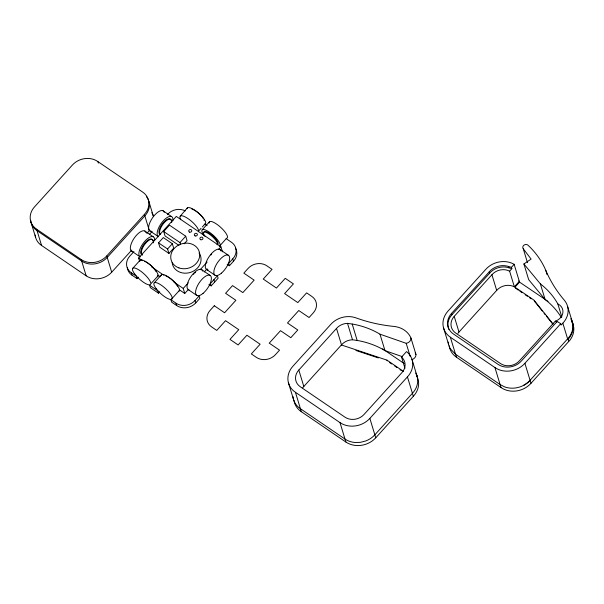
<?xml version="1.0" encoding="UTF-8"?>
<svg xmlns="http://www.w3.org/2000/svg" width="604" height="604" viewBox="0 0 604 604"><rect width="100%" height="100%" fill="white"/><g stroke="black" fill="none" stroke-linecap="round" stroke-linejoin="round"><path stroke-width="0.91" d="M527.481 262.672L523.245 248.735A3.028 2.612 -16.9 0 1 523.872 245.232A3.028 2.612 -16.9 0 1 527.836 245.073A94.987 81.925 -16.9 0 1 536.684 254.767L538.224 256.859A94.987 81.925 -16.9 0 1 545.774 270.343A151.551 130.721 -16.9 0 0 564.302 300.173A21.117 18.218 -16.9 0 1 562.845 323.185L567.836 339.607L569.572 337.538A21.132 18.233 -16.9 0 0 573.09 325.526L572.622 322.755L571.09 319.539M449.18 345.828A21.404 18.46 -16.9 0 0 456.443 357.213L501.018 387.557A21.261 18.339 -16.9 0 0 530.984 383.306L570.251 339.78A21.132 18.233 -16.9 0 0 573.77 327.768L572.622 322.755M180.317 216.043L187.406 207.859M36.617 229.21L81.223 259.569A18.324 15.802 -16.9 0 0 106.765 255.945L144.394 214.382A18.037 15.553 -16.9 0 0 142.385 191.891L97.893 161.608A18.037 15.553 -16.9 0 0 72.208 165.254L34.609 206.779A18.173 15.674 -16.9 0 0 36.617 229.21L41.555 245.466L86.161 275.824A18.324 15.802 -16.9 0 0 111.702 272.2L131.778 250.033M146.825 233.408L149.331 230.637L144.394 214.382M133.907 251.581L129.837 256.081A13.552 11.687 -16.9 0 0 131.332 272.804L132.057 275.197L137.093 278.625L138.354 277.236M149.263 234.624L152.163 231.415M139.622 261.404L138.595 258.044L176.292 216.413L220.928 246.794L222.461 251.838M178.973 245.428L165.058 235.96L163.714 231.528L169.475 225.156L185.715 236.202L187.059 240.641L184.175 243.827M132.872 268.206L140.166 260.15M158.535 242.846L163.314 237.568L172.359 243.729L173.703 248.161L168.931 253.438L159.886 247.278L158.535 242.846L167.58 248.999L168.931 253.438M167.58 248.999L172.359 243.729M180.483 244.348L179.947 242.574L185.715 236.202M151.461 283.14L158.376 275.507M199.207 230.403L201.094 228.32M202.348 226.93L204.862 224.159L207.089 225.669M154.262 282.793L161.555 274.737M202.249 229.746L209.543 221.691M158.459 293.159L157.727 290.773L149.573 285.224L150.298 287.61L158.459 293.159L159.713 291.77M170.932 299.758L175.975 303.185A13.696 11.816 -16.9 0 0 195.069 300.475L199.146 295.975L199.871 298.361L195.794 302.868A13.696 11.816 -16.9 0 1 176.7 305.579L171.664 302.151L170.932 299.758L179.735 290.041M219.312 246.334L226.228 238.693L231.264 242.121A13.409 11.567 -16.9 0 1 232.759 258.852L233.484 261.238L229.407 265.737L227.202 264.235M188.539 289.308L184.771 293.469L183.238 288.425L188.267 282.876M200.203 269.686L207.112 262.06M218.422 249.565L220.928 246.794M204.243 271.959L206.757 269.188M232.759 258.852L228.682 263.352L229.407 265.737M211.158 285.903L218.127 278.202L217.402 275.817L210.426 283.51L211.158 285.903L208.946 284.401M293.944 400.278A21.261 18.339 -16.9 0 0 301.321 411.701L345.903 442.037A21.404 18.46 -16.9 0 0 375.748 437.802L413.332 396.292L407.436 376.881A21.117 18.218 -16.9 0 0 407.126 352.079L406.5 351.603L401.547 357.07A13.409 11.567 -16.9 0 1 401.743 372.819L364.053 414.45A13.696 11.816 -16.9 0 1 344.959 417.16L300.316 386.779A13.552 11.687 -16.9 0 1 298.821 370.048L336.511 328.417A13.409 11.567 -16.9 0 1 347.519 323.351L353.348 324.227A82.499 71.151 -16.9 0 1 379.992 334.193L406.205 343.321L410.146 356.284M302.732 387.798A13.552 11.687 -16.9 0 1 303.812 386.477L341.502 344.846A13.409 11.567 -16.9 0 1 352.51 339.773L358.338 340.656A82.499 71.151 -16.9 0 1 384.982 350.622L402.46 356.7M562.845 323.185L561.108 325.095L560.701 323.752L557.228 321.388L521.395 360.966A16.633 14.345 -16.9 0 1 497.953 364.288L453.332 333.921A16.784 14.473 -16.9 0 1 451.498 313.431L490.644 270.328A16.497 14.232 -16.9 0 1 506.99 266.024L511.445 267.33L511.852 268.674L509.61 271.151A13.409 11.567 -16.9 0 0 491.92 274.729L454.223 316.353A13.696 11.816 -16.9 0 0 455.726 333.083L500.369 363.465A13.552 11.687 -16.9 0 0 519.463 360.754L555.31 321.154A10.759 9.279 -16.9 0 0 562.875 312.827A10.759 9.279 -16.9 0 0 557.854 303.948A82.499 71.151 -16.9 0 0 540.361 283.88L523.91 263.963L531.105 259.086L523.245 248.735M448.878 329.384A16.784 14.473 -16.9 0 1 451.905 314.775L491.052 271.672A16.497 14.232 -16.9 0 1 507.398 267.368L511.852 268.674M411.86 359.599A5.353 4.621 -16.9 0 0 415.96 354.48L410.969 338.059A23.103 19.924 -16.9 0 0 393.868 326.417A151.551 130.721 -16.9 0 1 356.043 317.9A21.117 18.218 -16.9 0 0 330.607 324.597L293.076 366.047A21.261 18.339 -16.9 0 0 295.424 392.29L340.007 422.626A21.404 18.46 -16.9 0 0 369.852 418.391L407.436 376.881M511.445 267.33L514.147 264.341L513.468 263.925A21.117 18.218 -16.9 0 0 485.608 269.558L448.017 311.068A21.404 18.46 -16.9 0 0 450.358 337.206L456.443 357.213M457.93 333.363A13.696 11.816 -16.9 0 1 458.987 332.034L496.684 290.403A13.409 11.567 -16.9 0 1 514.374 286.832L519.319 281.366L518.64 280.951M515.22 286.892L519.546 282.113L514.147 264.341M450.358 337.206L494.94 367.549A21.261 18.339 -16.9 0 0 524.899 363.291L560.701 323.752M523.585 385.375A21.299 18.369 -16.9 0 0 530.07 380.316L567.609 338.867A21.117 18.218 -16.9 0 0 570.946 318.565M341.396 344.967L386.968 360.135L403.525 371.437M355.922 350.471L378.255 357.908M519.546 282.113L548.024 301.388M515.355 288.093L518.368 290.139M519.878 291.166L522.143 292.698M525.163 294.744L527.428 296.285M529.693 297.817L531.203 298.844M555.31 321.154L556.858 322.204M382.581 348.848L404.136 363.517M163.042 210.781L171.574 216.587M219.75 249.399L228.282 255.205M163.714 231.528L179.947 242.574M149.966 230.939L158.505 236.745A12.027 4.998 -55.8 0 1 163.269 220.845A12.027 4.998 -55.8 0 1 172.872 220.875M206.681 269.565L215.213 275.371M201.464 269.543L210.003 275.356M144.779 230.992L153.31 236.798M131.71 251.151L139.464 256.436M188.395 289.709L196.934 295.515M138.595 258.044L142.446 260.664M151.68 266.945L163.994 275.326M174.005 282.136L183.238 288.425M157.833 275.137L160.143 276.707M179.38 289.807L184.771 293.469M131.332 272.804L136.368 276.232L137.093 278.625M389.452 362.423L391.709 363.963M394.722 366.024L396.979 367.564M399.991 369.618L401.494 370.645M561.282 317.349A82.499 71.151 -16.9 0 0 545.125 299.554L528.674 279.644L523.91 263.963M553.113 324.054L533.989 300.143L514.374 286.832L509.61 271.151M534.215 300.89L542.332 311.03M544.068 313.204L545.231 314.654M546.386 316.103L552.766 324.076M415.726 373.03L417.258 376.805A21.102 18.203 -16.9 0 1 412.426 393.302L374.842 434.82A21.389 18.452 -16.9 0 1 365.805 440.943L360.399 442.347L354.888 442.49A21.389 18.452 -16.9 0 1 345.005 439.055L300.414 408.712A21.216 18.301 -16.9 0 1 292.948 396.503M571.769 321.781L573.302 324.99M416.481 374.48L417.258 376.805L412.268 360.377M567.677 306.681L572.441 322.362M557.854 303.948L561.826 317.017M568.054 339.365L568.734 341.607M567.609 338.859L567.836 339.607M545.774 270.343L547.096 274.699M540.361 283.88L545.125 299.554M508.485 266.462L508.893 267.806M524.899 363.291L530.984 383.306M491.92 274.729L496.684 290.403M489.24 271.755L489.648 273.099M494.94 367.549L501.018 387.557M454.223 316.353L458.987 332.034M451.498 313.431L451.905 314.775M443.404 327.398L448.576 344.423M401.547 357.07L404.959 368.312M379.992 334.193L384.982 350.622M386.968 360.135L387.194 360.882M352.192 324.031L357.183 340.46M347.519 323.351L352.51 339.773M369.852 418.391L375.748 437.802M336.511 328.417L341.502 344.846M340.007 422.626L345.903 442.037M298.821 370.048L303.812 386.477M295.424 392.29L301.321 411.701M288.35 382.468L293.34 398.889M213.914 279.66L214.639 282.053M207.104 268.803L207.587 270.396M195.069 300.475L195.794 302.868M148.977 201.789L153.461 216.549A18.037 15.553 -16.9 0 0 151.831 212.699M175.975 303.185L176.7 305.579M97.893 161.608L98.346 163.103M106.765 255.945L111.702 272.2M81.223 259.569L86.161 275.824M31.023 222.31L35.508 237.07M448.183 342.038A21.404 18.46 -16.9 0 0 450.425 348.886L455.529 354.231L500.112 384.567L504.748 386.938A21.261 18.339 -16.9 0 0 530.07 380.316M416.677 375.998A21.117 18.218 -16.9 0 1 413.332 396.292M415.212 352.94A23.103 19.924 -16.9 0 1 415.96 354.48M410.969 338.059A5.353 4.621 -16.9 0 1 406.205 343.321M30.683 220.256A18.173 15.674 -16.9 0 0 37.071 230.705L81.676 261.064A18.324 15.802 -16.9 0 0 107.218 257.44L144.847 215.877A18.037 15.553 -16.9 0 0 146.546 196.776M41.555 245.466A18.173 15.674 -16.9 0 1 35.168 235.009M180.755 219.75A12.027 3.586 40.9 0 1 188.063 218.633A12.027 3.586 40.9 0 1 198.474 231.747M186.968 208.667A12.027 3.586 40.9 0 1 199.237 213.642A12.027 3.586 40.9 0 1 204.273 224.205M191.891 209.067A9.249 2.763 40.9 0 1 192.593 209.301M193.356 209.626A9.249 2.763 40.9 0 1 201.781 216.375M202.4 217.161A9.249 2.763 40.9 0 1 203.374 218.625M203.933 219.886A9.249 2.763 40.9 0 1 204.054 220.407M151.294 231.189A12.027 4.998 -55.8 0 1 152.435 217.953A12.027 4.998 -55.8 0 1 164.235 212.321M160.219 234.548A9.249 3.843 -55.8 0 1 164.658 222.197A9.249 3.843 -55.8 0 1 171.672 222.619M160.483 234.578A9.249 3.843 -55.8 0 1 162.242 223.963A9.249 3.843 -55.8 0 1 170.985 220.098M132.321 251.355A12.027 4.998 -55.8 0 1 134.609 237.553A12.027 4.998 -55.8 0 1 145.972 232.54M140.241 256.964A12.027 4.998 -55.8 0 1 144.522 241.608A12.027 4.998 -55.8 0 1 154.7 240.06M142.355 255.047A9.249 3.843 -55.8 0 1 146.017 242.808A9.249 3.843 -55.8 0 1 153.408 242.838M142.219 254.79A9.249 3.843 -55.8 0 1 144.326 243.714A9.249 3.843 -55.8 0 1 152.842 240.928M209.127 223.05A12.027 3.473 42.2 0 1 220.573 227.24A12.027 3.473 42.2 0 1 226.123 238.361M203.956 235.356A12.027 3.473 42.2 0 1 204.152 229.58A12.027 3.473 42.2 0 1 216.089 238.089A12.027 3.473 42.2 0 1 219.388 246.349M205.073 236.519A9.249 2.673 42.2 0 1 209.15 234.035A9.249 2.673 42.2 0 1 217.266 244.816M203.948 232.246A9.249 2.673 42.2 0 1 213.189 236.3A9.249 2.673 42.2 0 1 217.032 244.461M199.026 252.94A14.647 12.631 -16.9 0 1 190.962 272.238A14.647 12.631 -16.9 0 1 172.132 262.43M161.132 275.522A12.027 3.473 42.2 0 1 172.585 280.286A12.027 3.473 42.2 0 1 178.693 291.339M165.972 276.043A9.249 2.673 42.2 0 1 176.813 285.118M177.251 285.835A9.249 2.673 42.2 0 1 177.584 286.5M139.75 261.509A12.027 3.473 42.2 0 1 150.63 265.201A12.027 3.473 42.2 0 1 157.297 276.753M144.583 261.457A9.249 2.673 42.2 0 1 145.262 261.713M146.009 262.053A9.249 2.673 42.2 0 1 155.855 271.249M189.014 289.912A12.027 4.998 -55.8 0 1 191.294 276.111A12.027 4.998 -55.8 0 1 202.665 271.09M193.348 274.329A9.249 3.843 -55.8 0 1 194.103 273.582M194.873 272.925A9.249 3.843 -55.8 0 1 195.628 272.366M167.527 214.45A13.409 11.567 -16.9 0 1 185.217 210.879M132.057 275.197A13.552 11.687 -16.9 0 1 127.293 267.406M235.341 247.904A13.409 11.567 -16.9 0 1 233.484 261.238M208.002 269.807A12.027 4.998 -55.8 0 1 209.143 256.579A12.027 4.998 -55.8 0 1 220.943 250.947M210.879 255.009A9.249 3.843 -55.8 0 1 211.627 254.186M214.299 305.752L210.222 310.252A13.552 11.687 -16.9 0 0 211.717 326.983L216.753 330.411L225.549 320.694L238.761 329.678L229.958 339.395L238.112 344.944L246.915 335.228L260.12 344.22L251.324 353.936L256.36 357.364A13.696 11.816 -16.9 0 0 275.454 354.654L279.531 350.146L269.233 343.14L280.52 330.675L290.811 337.689L297.787 329.988L287.489 322.981L298.776 310.516L309.067 317.523L313.144 313.023A13.409 11.567 -16.9 0 0 311.649 296.3L306.613 292.872L297.81 302.589L284.605 293.597L293.408 283.88L285.247 278.331L276.451 288.048L263.246 279.063L272.042 269.346L267.006 265.919A13.409 11.567 -16.9 0 0 247.912 268.629L243.835 273.129L254.133 280.135L242.846 292.6L232.548 285.594L225.579 293.287L235.877 300.294L224.59 312.759L214.299 305.752M189.596 232.132A1.54 1.329 -16.9 0 0 191.778 230.653A1.54 1.329 -16.9 0 0 189.392 229.822A1.54 1.329 -16.9 0 0 189.596 232.132M200.762 239.728A1.54 1.329 -16.9 0 0 202.936 238.248A1.54 1.329 -16.9 0 0 200.551 237.417A1.54 1.329 -16.9 0 0 200.762 239.728M195.175 235.93A1.54 1.329 -16.9 0 0 197.357 234.45A1.54 1.329 -16.9 0 0 194.971 233.62A1.54 1.329 -16.9 0 0 195.175 235.93M178.988 267.927A14.647 12.631 -16.9 0 0 199.675 253.891A14.647 12.631 -16.9 0 0 177.025 246.009A14.647 12.631 -16.9 0 0 178.988 267.927M156.225 288.742A12.027 3.473 42.2 0 0 171.823 299.191A12.027 3.473 42.2 0 0 161.079 285.035A12.027 3.473 42.2 0 0 156.225 288.742M134.828 274.156A12.027 3.473 42.2 0 0 150.426 284.605A12.027 3.473 42.2 0 0 139.69 270.449A12.027 3.473 42.2 0 0 134.828 274.156M203.095 293.34A12.027 4.998 -55.8 0 0 210.509 275.718A12.027 4.998 -55.8 0 0 196.798 287.247A12.027 4.998 -55.8 0 0 203.095 293.34M221.374 273.197A12.027 4.998 -55.8 0 0 228.795 255.575A12.027 4.998 -55.8 0 0 215.077 267.104A12.027 4.998 -55.8 0 0 221.374 273.197"/></g></svg>
